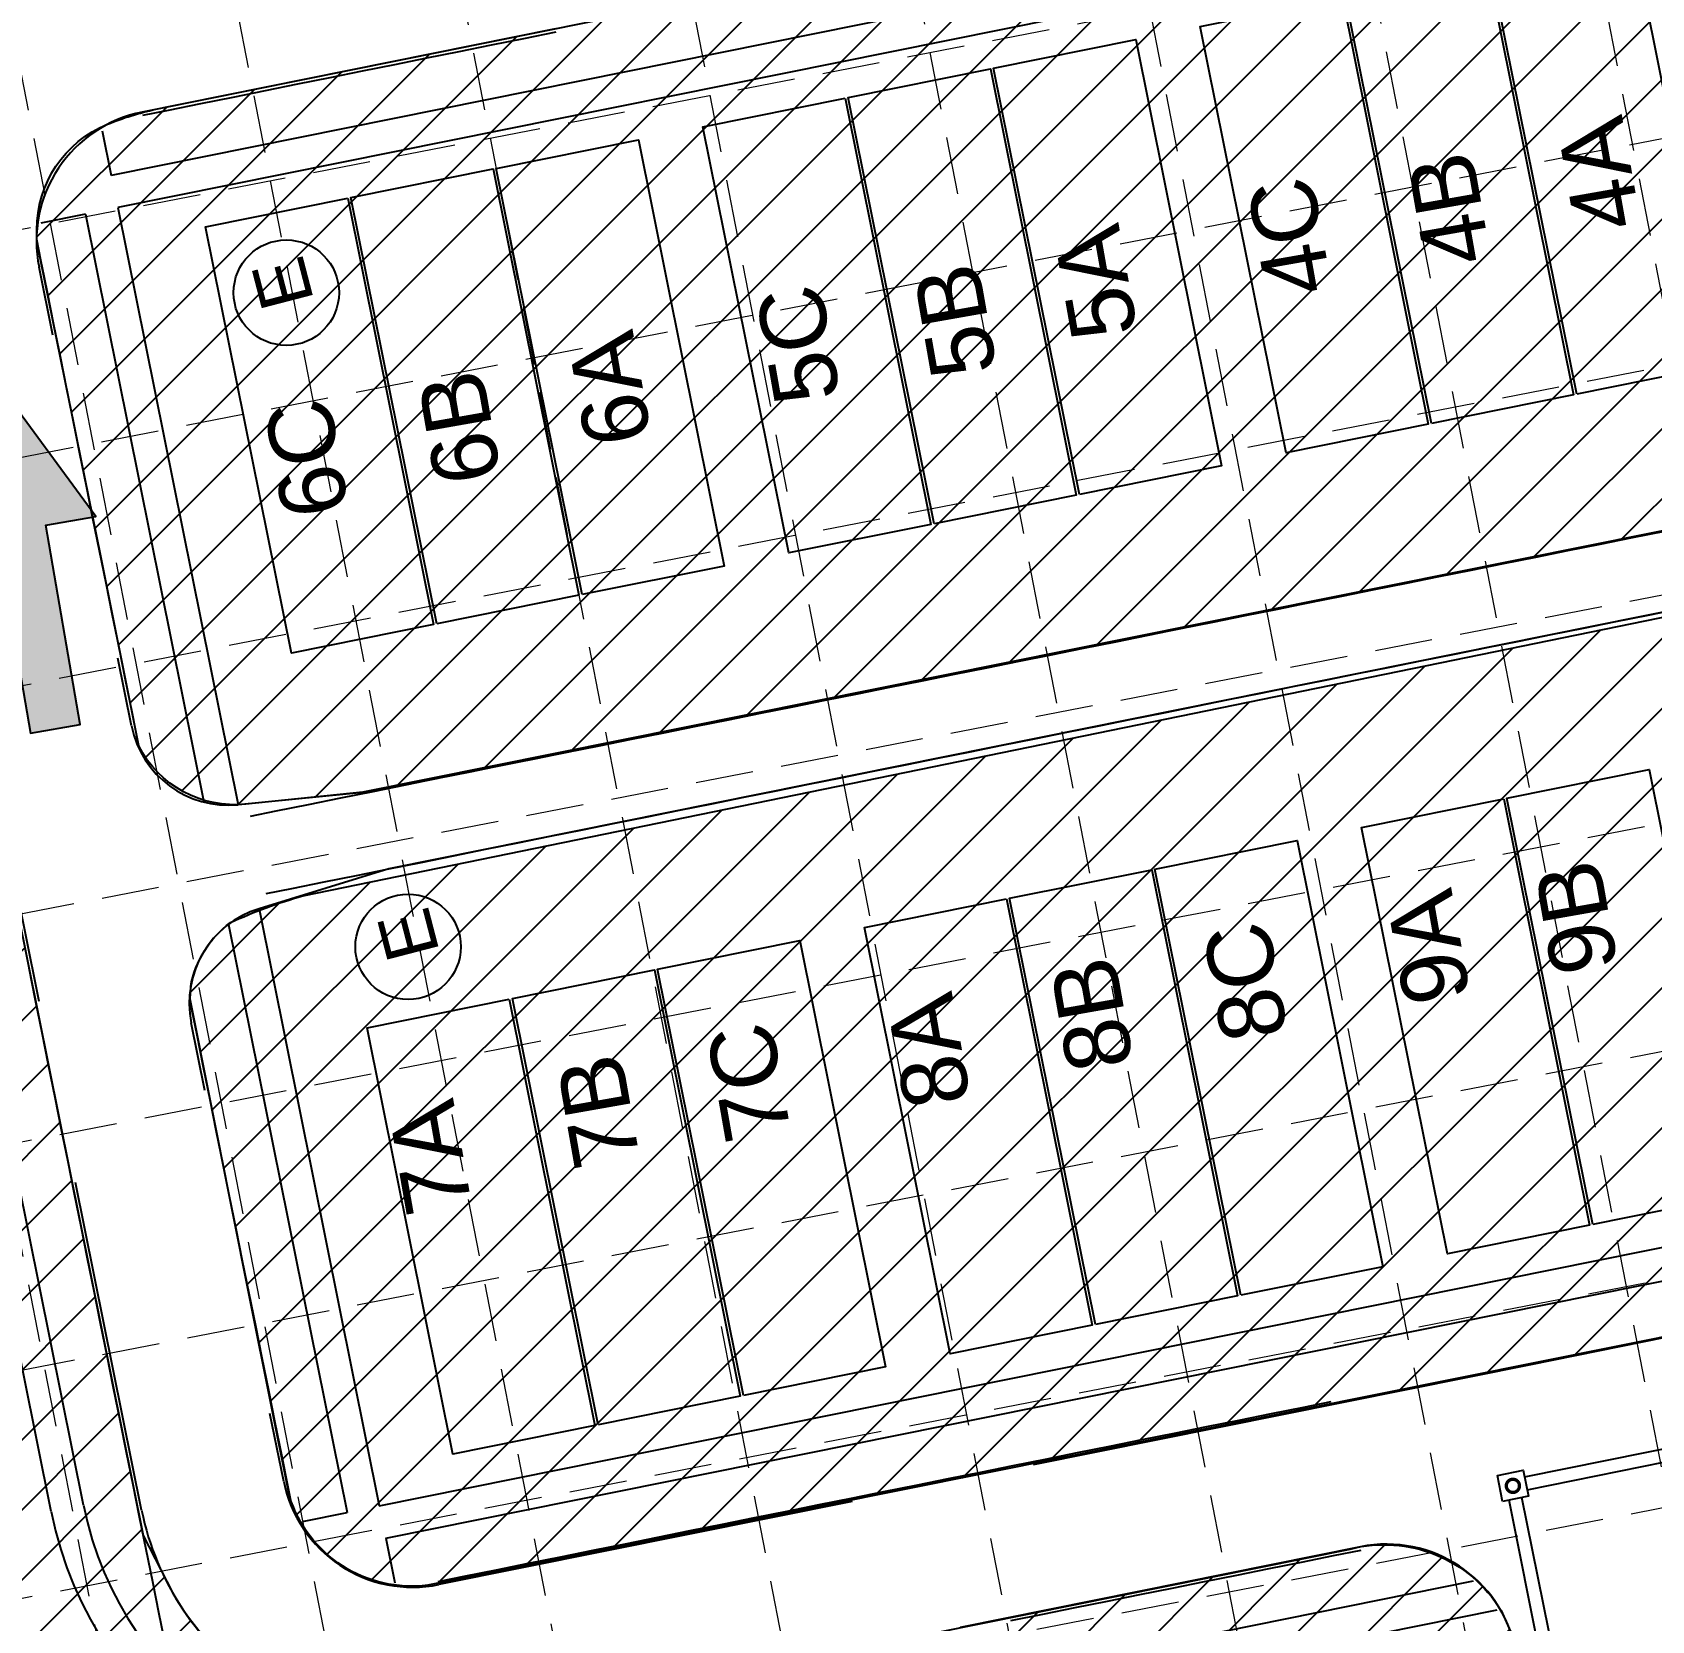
# Model space of a CAD drawing. Extents: x 1582 to 2207140, y 1442 to 531032.
# Drawn here: x 2130.4 to 2376.2, y 2504.5 to 2745.5 of the extents above; entities that cross this region are included whole.
import ezdxf

# ---------------------------------------------------------------- set-up
doc = ezdxf.new("R2010")
doc.units = 0
doc.header["$LTSCALE"] = 100
doc.header["$MEASUREMENT"] = 0
doc.linetypes.add('HIDDEN', pattern=[0.375, 0.25, -0.125])
for name, color, linetype in [('1 SODDED LOT', 2, 'Continuous'), ('ARROWS', 252, 'Continuous'), ('GRID', 254, 'HIDDEN'), ('XHO445PT$0$V-PROP-SUBD-BLOCK-N', 7, 'Continuous'), ('XHO445PT$0$V-PROP-SUBD-IDEN-N', 2, 'Continuous'), ('XHO473BS$0$C-ROAD-FACE-N', 11, 'Continuous'), ('XHO473BS$0$C-STRM-UNDR-N', 12, 'Continuous'), ('XHO473BS$0$C-SWLK-N', 11, 'Continuous'), ('XHO473BS$0$C-TOPO-BLDG-PADS', 12, 'Continuous'), ('XHO473GR$0$C-TOPO-BLDG-PADS-PHASE1', 12, 'Continuous'), ('XHO473GR$0$C-TOPO-TINN-BACK', 4, 'Continuous'), ('XHO473ST$0$C-STRM-UNDR-N', 6, 'Continuous')]:
    doc.layers.add(name, color=color, linetype=linetype)
doc.styles.get("Standard").update_dxf_attribs({"font": 'ARIAL.TTF'})

# ---------------------------------------------------------------- blocks, each defined once
blk = doc.blocks.new('arrow')
blk.add_lwpolyline([(-67.00679329302966, -25.35842018353742), (-59.3270347441985, -25.41938721699262), (-59.57091179542658, -56.1384215279777), (-51.89114823905948, -56.19938584448118), (-51.64727869913713, -25.48035696739953), (-43.96752265407486, -25.54132400085473), (-55.30425519266737, -2.410587189246144), (-67.00678578172392, -25.35840795725562)], close=True)
at = {"color": 254}
for points in [[(-43.96751955730906, -25.54132267721434), (-67.00679354271597, -25.35841771446121), (-55.30425158724847, -2.410596210431322), (-67.00679354271597, -25.35841771446121)], [(-59.57090883123692, -56.13841801592571), (-51.89115083610795, -56.19938633684342), (-59.32703554756517, -25.41938603537892), (-51.64727755243712, -25.48035435629663)]]:
    blk.add_solid(points, dxfattribs=at)

msp = doc.modelspace()

# ---------------------------------------------------------------- hatches: boundary and pattern name
at = {"layer": '1 SODDED LOT'}
h = msp.add_hatch(dxfattribs=at)
h.set_pattern_fill('ANSI31', color=256, scale=60, style=0)
h.set_pattern_definition([(45, (0, 0), (-5.303300858899106, 5.303300858899107), [])])
edge = h.paths.add_edge_path()
edge.add_line((2738.319653799005, 2908.225086458928), (2691.284947692401, 3141.555183173387))
edge.add_arc((2651.41436229989, 3133.518066262019), 40.67258078593656, 11.39695742685988, 63.04348284372093)
edge.add_line((2669.851819397749, 3169.771604069427), (2617.145039869268, 3206.663631745442))
edge.add_line((2617.145039869268, 3206.663631745442), (2612.856240326304, 3209.173666464795))
edge.add_arc((2594.966976932008, 3178.606971877711), 35.41678363107758, 59.66154810890673, 97.53563420276932)
edge.add_arc((2587.509139153741, 3234.983907565165), 21.451293721988, 274.24787037255663, 277.5356342027691, ccw=False)
edge.add_line((2589.098067012243, 3213.591541856635), (2587.482042990676, 3213.426619845617))
edge.add_line((2587.482042990676, 3213.426619845617), (2563.126577011755, 3208.608396172572))
edge.add_line((2563.126577011755, 3208.608396172572), (2421.362864466648, 3180.003070279951))
edge.add_arc((2428.703348287177, 3143.624731428587), 37.11153783264843, 101.4080575004122, 160.3886483275043)
edge.add_arc((2447.641265872881, 3136.87701420946), 57.21567696249489, 160.3886483275042, 185.904897474983)
edge.add_line((2390.729173742995, 3130.990804930476), (2397.805074393833, 3095.865851374529))
edge.add_line((2397.805074393833, 3095.865851374529), (2403.905641536157, 3076.0117957983))
edge.add_line((2403.905641536157, 3076.0117957983), (2404.745382038992, 3073.94735358838))
edge.add_line((2404.745382038992, 3073.94735358838), (2406.207142381941, 3071.632537512346))
edge.add_arc((2417.126231113872, 3078.527725019778), 12.91395018955977, 212.2715965329666, 281.8752895618688)
edge.add_line((2419.783691630751, 3065.890161445273), (2547.812624639202, 3091.755897327155))
edge.add_arc((2556.321258187937, 3049.6402861735), 42.96651658806503, 16.66716597036111, 101.42174737746473, ccw=False)
edge.add_line((2597.482623070327, 3061.963580730204), (2687.915850780112, 2612.241377054985))
edge.add_arc((2700.981989826007, 2614.868805983263), 13.32769193595844, 191.3697975676141, 250.5933674860579)
edge.add_line((2696.553593410045, 2602.29833751455), (2700.586000859426, 2601.326025135012))
edge.add_line((2700.586000859426, 2601.326025135012), (2704.301485871201, 2601.329791607906))
edge.add_line((2704.301485871201, 2601.329791607906), (2723.09105236204, 2603.330025498859))
edge.add_line((2723.09105236204, 2603.330025498859), (2756.368210402596, 2609.853235734108))
edge.add_arc((2748.46136965063, 2650.188772964366), 41.10320783503994, 281.0908666737481, 367.0687006620141)
edge.add_line((2789.252164761334, 2655.246907854528), (2738.319653799005, 2908.225086458928))
edge = h.paths.add_edge_path()
edge.add_line((2091.679823259088, 2909.689055261847), (2081.489505547847, 2958.697178629652))
edge.add_line((2081.489505547847, 2958.697178629652), (2081.481573507629, 2960.259587288727))
edge.add_arc((2099.720358481263, 2960.352181998251), 18.23902001464662, 99.12682845336411, 180.2908768588454, ccw=False)
edge.add_line((2096.827277806791, 2978.360289486426), (2552.820889748553, 3070.250409960739))
edge.add_line((2552.820889748553, 3070.250409960739), (2555.450080756004, 3070.560501354093))
edge.add_arc((2557.618076925467, 3052.178578620647), 18.50932983036265, 11.406029895193399, 96.72649039678618, ccw=False)
edge.add_line((2575.761854292623, 3055.838993026178), (2580.463391180274, 3031.251552519298))
edge.add_line((2580.463391180274, 3031.251552519298), (2590.373841573235, 2983.253145271325))
edge.add_arc((2577.592182554955, 2980.6140577494), 13.05126776247959, -71.81421185528683, 11.666181818327402, ccw=False)
edge.add_line((2581.665473753033, 2968.214707402563), (2571.250723440624, 2965.00399560481))
edge.add_line((2571.250723440624, 2965.00399560481), (2131.049622843694, 2875.14355818634))
edge.add_line((2131.049622843694, 2875.14355818634), (2111.418719201076, 2873.285956308079))
edge.add_arc((2110.134289595659, 2886.859647266697), 13.63432600649337, 194.2826637694383, 275.40559790730754, ccw=False)
edge.add_line((2096.921394844125, 2883.495979932341), (2091.679823259088, 2909.689055261847))
edge = h.paths.add_edge_path()
edge.add_line((2113.545840828217, 2801.281838742786), (2104.9583803198, 2843.890889503443))
edge.add_line((2104.9583803198, 2843.890889503443), (2105.049932010679, 2845.74254109323))
edge.add_arc((2117.217467276232, 2845.140938484225), 12.1823987842152, 110.4209364028305, 177.169414961446, ccw=False)
edge.add_arc((2202.730247819238, 2615.460921499593), 257.2647233983265, 105.20866526122819, 110.42093640283059, ccw=False)
edge.add_line((2135.24067517689, 2863.715418920629), (2562.902450295169, 2949.828236310302))
edge.add_line((2562.902450295169, 2949.828236310302), (2583.167075405141, 2951.85612790321))
edge.add_arc((2584.606479073648, 2937.472234885345), 14.45573454620328, 16.078400033207004, 95.71459366051891, ccw=False)
edge.add_line((2598.496757771468, 2941.475785680226), (2613.6895032293, 2867.296815271705))
edge.add_line((2613.6895032293, 2867.296815271705), (2613.648941225996, 2864.396384164691))
edge.add_arc((2595.560235079255, 2864.649351441427), 18.09047491101963, 277.46959235043437, 359.1987811389482, ccw=False)
edge.add_line((2597.911996828337, 2846.712392413158), (2593.125719449974, 2845.776742956144))
edge.add_line((2593.125719449974, 2845.776742956144), (2140.638906985382, 2754.712364474399))
edge.add_line((2140.638906985382, 2754.712364474399), (2136.514155279413, 2754.804086175423))
edge.add_arc((2136.898695058149, 2772.096952428944), 17.29714121187691, 198.7474858369678, 268.72612928433784, ccw=False)
edge.add_line((2120.51926693182, 2766.537687337405), (2119.289734554261, 2772.745206332074))
edge.add_line((2119.289734554261, 2772.745206332074), (2113.545840828217, 2801.281838742786))
edge = h.paths.add_edge_path()
edge.add_line((2140.795926074961, 2666.030390346466), (2131.129268595447, 2713.806818990517))
edge.add_line((2131.129268595447, 2713.806818990517), (2131.117531417941, 2715.563349822394))
edge.add_arc((2148.304416020653, 2715.678192961891), 17.18726829061628, 112.15144336683159, 180.3828459562313, ccw=False)
edge.add_arc((2158.529838692929, 2690.560733138665), 44.30637699274913, 102.20376483295229, 112.1514433668321, ccw=False)
edge.add_line((2149.163957047141, 2733.865874902902), (2602.884301156175, 2825.279162371695))
edge.add_arc((2606.651032646258, 2806.583382412678), 19.07145653573361, 8.327009543350187, 101.39116792849899, ccw=False)
edge.add_line((2625.521430808293, 2809.345361341033), (2639.773748629945, 2738.647434165021))
edge.add_arc((2626.52426297384, 2735.976409877787), 13.51603643433672, -67.36705789500559, 11.397753360849208, ccw=False)
edge.add_line((2631.725585983308, 2723.501255375918), (2628.49089285506, 2722.307718321548))
edge.add_line((2628.49089285506, 2722.307718321548), (2609.918275615495, 2716.531374680273))
edge.add_line((2609.918275615495, 2716.531374680273), (2180.57032374052, 2630.244606506154))
edge.add_line((2180.57032374052, 2630.244606506154), (2162.850873899001, 2628.402001999183))
edge.add_arc((2161.155773206559, 2644.702977918005), 16.3888737338335, 207.1087043532871, 275.9367178543516, ccw=False)
edge.add_line((2146.567322335757, 2637.23489359512), (2140.795926074961, 2666.030390346466))
edge = h.paths.add_edge_path()
edge.add_line((2163.602698161803, 2552.617032152982), (2154.357150112123, 2598.783599024418))
edge.add_line((2154.357150112123, 2598.783599024418), (2154.455776139542, 2600.723585978553))
edge.add_arc((2169.658145360832, 2598.000112119335), 15.44439509343999, 126.3914310336227, 169.8433179596812, ccw=False)
edge.add_arc((2190.872843481079, 2544.891901742787), 72.23844824445482, 105.573502406801, 114.8675285706224, ccw=False)
edge.add_line((2171.478672476957, 2614.478247643614), (2612.29930283084, 2704.779249184016))
edge.add_line((2612.29930283084, 2704.779249184016), (2633.077852185137, 2706.55956646814))
edge.add_arc((2634.324508634412, 2692.009512502974), 14.60336340340062, 3.9771936742895946, 94.89717293978231, ccw=False)
edge.add_line((2648.892703305072, 2693.022392915241), (2663.143996514161, 2621.904072660995))
edge.add_arc((2642.372304602303, 2621.74386849237), 20.77230969961668, -73.86678298982753, 0.4418918191556145, ccw=False)
edge.add_line((2648.144339840139, 2601.789609311183), (2190.475688787792, 2509.877363862024))
edge.add_arc((2187.976723136486, 2529.099829685309), 19.38422094523731, 197.1174696079366, 277.4070443057103, ccw=False)
edge.add_line((2169.451158884832, 2523.394438304203), (2163.602698161803, 2552.617032152982))
edge = h.paths.add_edge_path()
edge.add_line((2062.908475744652, 2391.825226559573), (1948.816850055642, 2953.470498182651))
edge.add_line((1948.816850055642, 2953.470498182651), (1931.762359096825, 3022.233629617876))
edge.add_line((1931.762359096825, 3022.233629617876), (1905.813087594705, 3111.36443925815))
edge.add_line((1905.813087594705, 3111.36443925815), (1873.152753176156, 3205.428794865589))
edge.add_line((1873.152753176156, 3205.428794865589), (1871.330669316136, 3210.360493850681))
edge.add_line((1871.330669316136, 3210.360493850681), (1870.722143963629, 3212.604271831548))
edge.add_line((1870.722143963629, 3212.604271831548), (1870.08728996229, 3215.665663249419))
edge.add_arc((1912.596478406025, 3222.750067768076), 43.09547411885531, 112.05096757053289, 189.4617186643549, ccw=False)
edge.add_line((1896.417091840212, 3262.693118977053), (1926.579706689529, 3274.786693178569))
edge.add_line((1926.579706689529, 3274.786693178569), (1945.745008401255, 3280.290817540815))
edge.add_arc((1949.456956213521, 3265.602261272981), 15.15032150795235, 25.006592059376374, 104.18229807944431, ccw=False)
edge.add_line((1963.187073818868, 3272.00664354902), (1983.562481214399, 3216.009197961838))
edge.add_line((1983.562481214399, 3216.009197961838), (2007.127465859339, 3146.99468970816))
edge.add_line((2007.127465859339, 3146.99468970816), (2025.047112236384, 3087.800885229236))
edge.add_line((2025.047112236384, 3087.800885229236), (2039.803835881396, 3033.950354185848))
edge.add_line((2039.803835881396, 3033.950354185848), (2049.170936825458, 2996.892591960823))
edge.add_line((2049.170936825458, 2996.892591960823), (2065.149385714011, 2924.968717715716))
edge.add_line((2065.149385714011, 2924.968717715716), (2089.852224273681, 2802.258650333838))
edge.add_line((2089.852224273681, 2802.258650333838), (2147.248762853646, 2517.385129173545))
edge.add_line((2147.248762853646, 2517.385129173545), (2151.741153394153, 2508.653900294628))
edge.add_arc((2188.854537473494, 2530.302710222611), 42.96596617229204, 210.2556721905605, 259.0005541991848)
edge.add_arc((2187.763318692853, 2538.882277053205), 51.25131412820525, 262.0295069991445, 281.0448904374963)
edge.add_line((2197.581944377096, 2488.580271232952), (2330.432126541758, 2515.353320526567))
edge.add_arc((2335.605746746096, 2495.262439359524), 20.74632141096256, 31.283979136886387, 104.44054897182409, ccw=False)
edge.add_line((2353.335637316306, 2506.035592679482), (2354.785780876447, 2502.836023868475))
edge.add_line((2354.785780876447, 2502.836023868475), (2369.784563534343, 2428.537188774617))
edge.add_arc((2355.132077287202, 2427.357739371648), 14.69987939123343, -67.12181071924061, 4.602091575519523, ccw=False)
edge.add_line((2360.846997251444, 2413.814248539549), (2338.353796865952, 2406.831938924055))
edge.add_line((2338.353796865952, 2406.831938924055), (2290.110175561299, 2397.003507758875))
edge.add_line((2290.110175561299, 2397.003507758875), (2109.400842483003, 2360.863367873184))
edge.add_arc((2104.82223927124, 2404.419738223891), 43.79635835887255, 203.5680333429608, 276.00083816569827, ccw=False)
edge.add_line((2064.679112493285, 2386.908302589201), (2062.908475744652, 2391.825226559573))
edge = h.paths.add_edge_path()
edge.add_line((2296.688383639937, 3148.56223726583), (2359.258404975789, 3166.546066480844))
edge.add_arc((2362.25345349758, 3156.125579960993), 10.84236390084253, 3.6886651260188046, 106.03567032039109, ccw=False)
edge.add_line((2373.073355980345, 3156.823122233361), (2385.90840883698, 3093.612341349915))
edge.add_line((2385.90840883698, 3093.612341349915), (2387.951528560503, 3073.06413647595))
edge.add_arc((2373.08400062832, 3071.585849698853), 14.94084062593505, -71.2040784303071, 5.67828841412711, ccw=False)
edge.add_line((2377.897914227845, 3057.441771274795), (2313.227344603805, 3045.040230769212))
edge.add_line((2313.227344603805, 3045.040230769212), (2299.951729756535, 3115.409219051891))
edge.add_line((2299.951729756535, 3115.409219051891), (2297.465889978728, 3127.900138427364))
edge.add_line((2297.465889978728, 3127.900138427364), (2296.688383639937, 3148.56223726583))
edge = h.paths.add_edge_path()
edge.add_line((2051.069812806917, 3080.671006306704), (2030.766333611722, 3148.433928187869))
edge.add_line((2030.766333611722, 3148.433928187869), (1996.858536195856, 3247.112851722485))
edge.add_line((1996.858536195856, 3247.112851722485), (1979.183343587474, 3293.104948572101))
edge.add_line((1979.183343587474, 3293.104948572101), (1977.476744337044, 3297.101792816018))
edge.add_line((1977.476744337044, 3297.101792816018), (1977.279809169083, 3298.756014389602))
edge.add_arc((1989.922999855343, 3300.261186925809), 12.73247089503422, 126.500807704165, 186.7891121474753, ccw=False)
edge.add_line((1982.349291751108, 3310.49616424111), (1984.377557025559, 3312.032438014373))
edge.add_line((1984.377557025559, 3312.032438014373), (1988.497517720209, 3314.592885505104))
edge.add_line((1988.497517720209, 3314.592885505104), (2002.586274040928, 3323.447872275333))
edge.add_line((2002.586274040928, 3323.447872275333), (2027.793585369979, 3335.810059721764))
edge.add_line((2027.793585369979, 3335.810059721764), (2030.915684399047, 3337.20771543062))
edge.add_arc((2047.212638554582, 3300.803396095468), 39.88565131727566, 48.45688202362072, 114.11641096728621, ccw=False)
edge.add_line((2073.66414390232, 3330.656085184425), (2075.624932154548, 3329.103549311354))
edge.add_arc((2055.436472271502, 3303.606363928465), 32.52199832265542, 21.181146310648728, 51.62811087450228, ccw=False)
edge.add_line((2085.761373710471, 3315.357139546084), (2107.790367480849, 3256.881810099155))
edge.add_line((2107.790367480849, 3256.881810099155), (2130.624266371626, 3189.045919523769))
edge.add_line((2130.624266371626, 3189.045919523769), (2147.816838382165, 3132.866803152393))
edge.add_line((2147.816838382165, 3132.866803152393), (2156.913795395535, 3101.401850407599))
edge.add_line((2156.913795395535, 3101.401850407599), (2170.689225048694, 3049.239542140172))
edge.add_line((2170.689225048694, 3049.239542140172), (2173.080760701828, 3031.096518627463))
edge.add_arc((2157.164885082982, 3028.998556070855), 16.05355236710907, -56.45296632162359, 7.5091922628928955, ccw=False)
edge.add_arc((2160.14001240886, 3024.511636090877), 10.66988878996027, 284.60655273875693, 303.54703367837755, ccw=False)
edge.add_line((2162.830745288914, 3014.186594523972), (2089.756072841433, 2999.449838299952))
edge.add_arc((2086.183852142956, 3017.163292569204), 18.07006427402816, 197.3141313635231, 281.4017462001987, ccw=False)
edge.add_line((2068.932588988547, 3011.785454486402), (2051.069812806917, 3080.671006306704))
edge = h.paths.add_edge_path()
edge.add_line((2125.576628641845, 2080.63351932629), (2073.84667920182, 2338.043354457063))
edge.add_line((2073.84667920182, 2338.043354457063), (2073.054540873594, 2341.121716850299))
edge.add_line((2073.054540873594, 2341.121716850299), (2360.41734616418, 2398.991939721616))
edge.add_arc((2359.640229377913, 2379.097517375097), 19.90959444592429, 23.704332795275093, 87.7630470661536, ccw=False)
edge.add_line((2377.870095038216, 2387.10151319022), (2392.97228033482, 2311.785285778797))
edge.add_arc((2374.090689618287, 2311.21713745297), 18.89013659312159, -69.45395220471511, 1.7235137946362897, ccw=False)
edge.add_line((2380.720373053883, 2293.528594323289), (2211.01483463435, 2259.374497146099))
edge.add_arc((2213.311315297904, 2247.96369962284), 11.63959292908892, 101.3790592718799, 196.0042409137943)
edge.add_line((2202.122857961654, 2244.754564850073), (2230.519143723921, 2103.032531818235))
edge.add_line((2230.519143723921, 2103.032531818235), (2125.576628641845, 2080.63351932629))
edge = h.paths.add_edge_path()
edge.add_line((2243.427748863833, 2156.051267742892), (2226.768335892783, 2238.877815673281))
edge.add_line((2226.768335892783, 2238.877815673281), (2699.854949713209, 2334.77867250904))
edge.add_arc((2704.045900955646, 2314.10437409931), 21.09480237051373, 17.659395004943008, 101.459324878149, ccw=False)
edge.add_line((2724.146646782818, 2320.503647827046), (2741.250457597739, 2232.91580393825))
edge.add_line((2741.250457597739, 2232.91580393825), (2248.067918663345, 2133.692910467902))
edge.add_line((2248.067918663345, 2133.692910467902), (2243.427748863833, 2156.051267742892))

# ---------------------------------------------------------------- linework, layer by layer
for points in [[(2062.908475744652, 2391.825226559573), (1948.816850055642, 2953.470498182651), (1931.762359096825, 3022.233629617876), (1905.813087594705, 3111.36443925815), (1873.152753176156, 3205.428794865589), (1871.330669316136, 3210.360493850681), (1870.722143963629, 3212.604271831548), (1870.08728996229, 3215.665663249419, -0.3512277010641099), (1896.417091840212, 3262.693118977053), (1926.579706689529, 3274.786693178569), (1945.745008401255, 3280.290817540815, -0.359902415567508), (1963.187073818868, 3272.00664354902), (1983.562481214399, 3216.009197961838), (2007.127465859339, 3146.99468970816), (2025.047112236384, 3087.800885229236), (2039.803835881396, 3033.950354185848), (2049.170936825458, 2996.892591960823), (2065.149385714011, 2924.968717715716), (2089.852224273681, 2802.258650333838), (2147.248762853646, 2517.385129173545), (2151.741153394153, 2508.653900294628, 0.2159559261825071), (2180.656652590178, 2488.126070567957, 0.08316117898984837)], [(2197.581944377096, 2488.580271232952), (2330.432126541758, 2515.353320526567, -0.3305081669242373), (2353.335637316306, 2506.035592679482), (2354.785780876447, 2502.836023868475)]]:
    msp.add_lwpolyline(points, format="xyb", dxfattribs=at)
for points in [[(2140.795926074961, 2666.030390346466), (2131.129268595447, 2713.806818990517), (2131.117531417941, 2715.563349822394, -0.3068350834745579), (2141.82385337445, 2731.596876923898, -0.04343221452648914), (2149.163957047141, 2733.865874902902), (2602.884301156175, 2825.279162371695, -0.4299655631330122), (2625.521430808293, 2809.345361341033), (2639.773748629945, 2738.647434165021, -0.357878623072841), (2631.725585983308, 2723.501255375918), (2628.49089285506, 2722.307718321548), (2609.918275615495, 2716.531374680273), (2180.57032374052, 2630.244606506154), (2162.850873899001, 2628.402001999183, -0.3096856590693087), (2146.567322335757, 2637.23489359512)], [(2163.602698161803, 2552.617032152982), (2154.357150112123, 2598.783599024418), (2154.455776139542, 2600.723585978553, -0.1918994999319697), (2160.495008876384, 2610.432580481236, -0.04057508412216281), (2171.478672476957, 2614.478247643614), (2612.29930283084, 2704.779249184016), (2633.077852185137, 2706.55956646814, -0.418924309288766), (2648.892703305072, 2693.022392915241), (2663.143996514161, 2621.904072660995, -0.3360936286043064), (2648.144339840139, 2601.789609311183), (2190.475688787792, 2509.877363862024, -0.3654017837190736), (2169.451158884832, 2523.394438304203)]]:
    msp.add_lwpolyline(points, format="xyb", close=True, dxfattribs=at)
at = {"layer": 'GRID', "color": 252, "linetype": 'HIDDEN', "lineweight": 0, "ltscale": 0.35}
for p, q in [((2593.862616607342, 1593.805236876356), (2191.68887481473, 3663.085372916957)), ((2560.487130542171, 1587.318563621636), (2158.31338874956, 3656.598699662236)), ((2527.111644477, 1580.831890366917), (2124.937902684389, 3650.112026407516)), ((2493.736158411829, 1574.345217112197), (2091.562416619218, 3643.625353152797)), ((2460.360672346658, 1567.858543857478), (2058.186930554047, 3637.138679898077)), ((2426.985186281487, 1561.371870602758), (2024.811444488876, 3630.652006643359)), ((2393.609700216316, 1554.885197348039), (1991.435958423705, 3624.165333388639)), ((2360.234214151145, 1548.39852409332), (1958.060472358534, 3617.67866013392)), ((2326.858728085974, 1541.9118508386), (1924.684986293363, 3611.1919868792)), ((1799.445789584252, 2651.673803827107), (2967.73520947188, 2878.736017062266)), ((1805.932462838971, 2618.298317761937), (2974.221882726599, 2845.360530997094)), ((1812.419136093691, 2584.922831696766), (2980.708555981319, 2811.985044931923)), ((1818.90580934841, 2551.547345631594), (2987.195229236038, 2778.609558866753)), ((1825.39248260313, 2518.171859566424), (2993.681902490758, 2745.234072801582)), ((1831.879155857849, 2484.796373501253), (3000.168575745477, 2711.85858673641)), ((1838.365829112569, 2451.420887436082), (3006.655249000197, 2678.483100671239)), ((1844.852502367288, 2418.04540137091), (3013.141922254917, 2645.107614606069))]:
    msp.add_line(p, q, dxfattribs=at)
at = {"layer": 'XHO445PT$0$V-PROP-SUBD-BLOCK-N', "color": 7, "linetype": 'Continuous'}
for centre in [(2168.972617299716, 2706.034177765464), (2187.448642583229, 2606.756187691612)]:
    msp.add_circle(centre, 8, dxfattribs=at)
at = {"layer": 'XHO473BS$0$C-ROAD-FACE-N', "color": 7, "linetype": 'Continuous'}
for p, q in [((2209.829832491158, 2746.09611098724), (2147.090821962566, 2733.454253611911)), ((2609.645402897838, 2716.487920374422), (2182.148114836861, 2630.347579644252)), ((2133.512003867075, 2699.592268317142), (2131.435461602181, 2709.89773239195)), ((2612.015751155708, 2704.724355900317), (2184.518463094731, 2618.584015170147)), ((2145.46499720644, 2640.271952266901), (2143.388454941545, 2650.577416341709)), ((2131.453430950273, 2598.432515115419), (2121.774508897292, 2646.467070051343)), ((2182.148114836861, 2630.347579644252), (2161.65453561934, 2628.308584328992)), ((2184.51846309473, 2618.584015170146), (2164.834458775631, 2612.527261501226)), ((2156.617924303458, 2584.922205011409), (2154.541382038562, 2595.227669086218)), ((2147.004382772996, 2521.256250491556), (2136.984243551975, 2570.984198009177)), ((2405.832193475662, 2553.00785528875), (2357.797638539739, 2543.32893323577)), ((2357.797638539739, 2543.32893323577), (2282.314766497573, 2528.119198581088)), ((2168.570917642186, 2525.601888964322), (2166.494375377927, 2535.907353035977)), ((2254.86644939133, 2522.588385979385), (2192.127438862147, 2509.946528603937)), ((2332.009622918764, 2515.690492640925), (2271.231206468384, 2503.443693308413))]:
    msp.add_line(p, q, dxfattribs=at)
for centre, radius, start, end in [((2151.041402392354, 2713.848312821738), 20, 101.3924999999999, 191.3924999999999), ((2160.16945279907, 2643.234887589242), 15, 191.3924999999989, 275.6819068624997), ((2169.245837631192, 2598.190604408559), 15, 107.1030931374996, 191.3925000000008), ((2188.176858432359, 2529.55246939411), 20, 191.3924999999998, 281.3924999999999), ((2188.176858432359, 2529.55246939411), 42, 191.3924999999999, 281.3925000000002), ((2335.960203348552, 2496.084551850752), 20, 11.39250000040382, 101.3925000000003)]:
    msp.add_arc(centre, radius, start, end, dxfattribs=at)
at = {"layer": 'XHO473BS$0$C-STRM-UNDR-N', "color": 7, "linetype": 'Continuous'}
for p, q in [((2356.901084847375, 2526.316645427655), (2629.552682977841, 2581.255711053339)), ((2357.296142890367, 2524.35605134864), (2629.947741020821, 2579.295116974322)), ((2361.332880213882, 2489.134889441355), (2354.552780793338, 2522.783167244665)), ((2361.810909654443, 2496.887619359316), (2356.513374872355, 2523.178225287644))]:
    msp.add_line(p, q, dxfattribs=at)
msp.add_lwpolyline([(2353.572483753829, 2522.585638223175), (2352.782367667844, 2526.506826381205), (2356.703555825879, 2527.296942467162), (2357.493671911864, 2523.375754309133)], close=True, dxfattribs=at)
at = {"layer": 'XHO473BS$0$C-STRM-UNDR-N', "color": 7, "linetype": 'Continuous', "const_width": 0.5}
msp.add_lwpolyline([(2354.138019789854, 2524.941290345169, 1), (2356.138019789854, 2524.941290345169, 1)], format="xyb", close=True, dxfattribs=at)
at = {"layer": 'XHO473BS$0$C-SWLK-N', "color": 7, "linetype": 'Continuous'}
for p, q in [((2138.178035383449, 2522.027996407668), (2058.503999157299, 2917.434308094346)), ((2133.276550185905, 2521.040351300221), (2053.602513959756, 2916.446662986899)), ((2609.597206049495, 2817.978056236897), (2142.397887888421, 2723.837790136405)), ((2610.584851156942, 2813.076571039354), (2143.385532995868, 2718.936304938863)), ((2141.037944760565, 2730.586915971613), (2142.397887888421, 2723.837790136405)), ((2143.385532995868, 2718.936304938863), (2161.647090662496, 2628.307845472849)), ((2138.484047798323, 2717.948659831416), (2131.734921963117, 2716.588716703561)), ((2138.484047798323, 2717.948659831416), (2156.467819271771, 2628.698797701325)), ((2183.088866316613, 2521.896599994026), (2650.778332997442, 2616.135630605263)), ((2164.827308649851, 2612.525059460672), (2183.088866316613, 2521.896599994026)), ((2160.203609645443, 2610.158817017538), (2178.18738111907, 2520.908954886579)), ((2184.076511424061, 2516.995114796483), (2651.765978104889, 2611.23414540772)), ((2171.438255283862, 2519.549011758724), (2178.18738111907, 2520.908954886579)), ((2184.076511424061, 2516.995114796483), (2185.436454551917, 2510.245988961276)), ((2349.126352817348, 2510.468657946207), (2200.602816616346, 2480.541291452646)), ((2352.698806498427, 2506.088009482541), (2201.590461723792, 2475.639806255103))]:
    msp.add_line(p, q, dxfattribs=at)
for radius in [53, 58]:
    msp.add_arc((2190.133778477408, 2532.497034546605), radius, 191.3925, 281.3924999999999, dxfattribs=at)
at = {"layer": 'XHO473BS$0$C-TOPO-BLDG-PADS', "color": 7, "linetype": 'Continuous'}
for points in [[(2364.841681890115, 2690.622454657595), (2351.804766471389, 2755.32205926508), (2373.371301340551, 2759.667697737989), (2386.408216759276, 2694.968093130504)], [(2342.784998500606, 2686.178051676883), (2329.74808308185, 2750.877656284361), (2351.31461795101, 2755.223294757281), (2364.351533369766, 2690.523690149802)], [(2329.25793456213, 2750.778891773609), (2342.294849980854, 2686.079287166125), (2320.728315111693, 2681.733648693216), (2307.691399692969, 2746.433253300701)], [(2289.358809846598, 2675.412720004718), (2276.321894427873, 2740.112324612202), (2297.888429297035, 2744.457963085112), (2310.92534471576, 2679.758358477627)], [(2267.30212645709, 2670.968317024006), (2254.265211038334, 2735.667921631484), (2275.831745907493, 2740.013560104404), (2288.868661326249, 2675.313955496925)], [(2253.775062518614, 2735.569157120732), (2266.811977937338, 2670.869552513248), (2245.245443068176, 2666.523914040339), (2232.208527649452, 2731.223518647824)], [(2213.875937805659, 2660.202985348836), (2200.839022386934, 2724.90258995632), (2222.405557256096, 2729.24822842923), (2235.442472674821, 2664.548623821745)], [(2191.819254416151, 2655.758582368124), (2178.782338997395, 2720.458186975602), (2200.348873866554, 2724.803825448522), (2213.38578928531, 2660.104220841043)], [(2178.292190477674, 2720.35942246485), (2191.329105896399, 2655.659817857365), (2169.762571027237, 2651.314179384457), (2156.725655608513, 2716.013783991942)], [(2367.278597164889, 2564.621218775082), (2354.241681746133, 2629.32082338256), (2375.808216615292, 2633.66646185548), (2388.845132034048, 2568.966857248001)], [(2353.751533226412, 2629.222058871808), (2366.788448645137, 2564.522454264323), (2345.221913775975, 2560.176815791414), (2332.184998357251, 2624.876420398899)], [(2313.852408512231, 2553.855887101111), (2300.815493093506, 2618.555491708596), (2322.382027962668, 2622.901130181505), (2335.418943381393, 2558.20152557402)], [(2291.795725122723, 2549.4114841204), (2278.758809703967, 2614.111088727878), (2300.325344573126, 2618.456727200798), (2313.362259991882, 2553.757122593319)], [(2278.268661184246, 2614.012324217126), (2291.305576602971, 2549.312719609641), (2269.739041733809, 2544.967081136732), (2256.702126315085, 2609.666685744217)], [(2238.369536470065, 2538.646152446429), (2225.33262105134, 2603.345757053914), (2246.899155920501, 2607.691395526823), (2259.936071339227, 2542.991790919338)], [(2216.312853080557, 2534.201749465717), (2203.275937661801, 2598.901354073195), (2224.84247253096, 2603.246992546115), (2237.879387949716, 2538.547387938636)], [(2202.78578914208, 2598.802589562443), (2215.822704560805, 2534.102984954959), (2194.256169691643, 2529.75734648205), (2181.219254272919, 2594.456951089535)]]:
    msp.add_lwpolyline(points, close=True, dxfattribs=at)
at = {"layer": 'XHO473GR$0$C-TOPO-BLDG-PADS-PHASE1', "color": 7, "linetype": 'Continuous'}
for points in [[(2364.841681890115, 2690.622454657595), (2351.804766471389, 2755.32205926508), (2373.371301340551, 2759.667697737989), (2386.408216759276, 2694.968093130504)], [(2342.784998500606, 2686.178051676883), (2329.74808308185, 2750.877656284361), (2351.31461795101, 2755.223294757281), (2364.351533369766, 2690.523690149802)], [(2329.25793456213, 2750.778891773609), (2342.294849980854, 2686.079287166125), (2320.728315111693, 2681.733648693216), (2307.691399692969, 2746.433253300701)], [(2289.358809846598, 2675.412720004718), (2276.321894427873, 2740.112324612202), (2297.888429297035, 2744.457963085112), (2310.92534471576, 2679.758358477627)], [(2267.30212645709, 2670.968317024006), (2254.265211038334, 2735.667921631484), (2275.831745907493, 2740.013560104404), (2288.868661326249, 2675.313955496925)], [(2253.775062518614, 2735.569157120732), (2266.811977937338, 2670.869552513248), (2245.245443068176, 2666.523914040339), (2232.208527649452, 2731.223518647824)], [(2213.875937805659, 2660.202985348836), (2200.839022386934, 2724.90258995632), (2222.405557256096, 2729.24822842923), (2235.442472674821, 2664.548623821745)], [(2191.819254416151, 2655.758582368124), (2178.782338997395, 2720.458186975602), (2200.348873866554, 2724.803825448522), (2213.38578928531, 2660.104220841043)], [(2178.292190477674, 2720.35942246485), (2191.329105896399, 2655.659817857365), (2169.762571027237, 2651.314179384457), (2156.725655608513, 2716.013783991942)], [(2367.278597164889, 2564.621218775082), (2354.241681746133, 2629.32082338256), (2375.808216615292, 2633.66646185548), (2388.845132034048, 2568.966857248001)], [(2353.751533226412, 2629.222058871808), (2366.788448645137, 2564.522454264323), (2345.221913775975, 2560.176815791414), (2332.184998357251, 2624.876420398899)], [(2313.852408512231, 2553.855887101111), (2300.815493093506, 2618.555491708596), (2322.382027962668, 2622.901130181505), (2335.418943381393, 2558.20152557402)], [(2291.795725122723, 2549.4114841204), (2278.758809703967, 2614.111088727878), (2300.325344573126, 2618.456727200798), (2313.362259991882, 2553.757122593319)], [(2278.268661184246, 2614.012324217126), (2291.305576602971, 2549.312719609641), (2269.739041733809, 2544.967081136732), (2256.702126315085, 2609.666685744217)], [(2238.369536470065, 2538.646152446429), (2225.33262105134, 2603.345757053914), (2246.899155920501, 2607.691395526823), (2259.936071339227, 2542.991790919338)], [(2216.312853080557, 2534.201749465717), (2203.275937661801, 2598.901354073195), (2224.84247253096, 2603.246992546115), (2237.879387949716, 2538.547387938636)], [(2202.78578914208, 2598.802589562443), (2215.822704560805, 2534.102984954959), (2194.256169691643, 2529.75734648205), (2181.219254272919, 2594.456951089535)]]:
    msp.add_lwpolyline(points, close=True, dxfattribs=at)
at = {"layer": 'XHO473GR$0$C-TOPO-TINN-BACK', "color": 7, "linetype": 'Continuous'}
for points in [[(2147.18958647331, 2732.964105092157, 713.0584930412894), (2151.110774631345, 2733.754221178115, 713.0337824659719), (2156.012259828888, 2734.741866285562, 713.002894246825), (2160.913745026432, 2735.729511393009, 712.972006027678), (2165.815230223975, 2736.717156500456, 712.9411178085312), (2170.716715421518, 2737.704801607902, 712.9102295893844), (2175.618200619062, 2738.692446715349, 712.8793413702375), (2180.519685816605, 2739.680091822796, 712.8484531510907), (2185.421171014148, 2740.667736930243, 712.8175649319438), (2190.322656211692, 2741.65538203769, 712.7866767127969), (2195.224141409235, 2742.643027145137, 712.75578849365), (2200.125626606778, 2743.630672252584, 712.7249002745032), (2205.027111804321, 2744.618317360031, 712.6940120553563), (2209.928597001865, 2745.605962467478, 712.6631238362095)], [(2146.64991508118, 2636.922715381709, 715.8889104077184), (2146.54275771215, 2637.454515979054, 715.8753494842096), (2145.555112604703, 2642.356001176597, 715.7503615353892), (2144.567467497256, 2647.25748637414, 715.6253735865688), (2143.579822389809, 2652.158971571684, 715.5003856377484), (2142.592177282362, 2657.060456769227, 715.375397688928), (2141.604532174915, 2661.96194196677, 715.2504097401077), (2140.616887067468, 2666.863427164314, 715.1254217912873), (2139.629241960021, 2671.764912361857, 715.000433842467), (2138.641596852574, 2676.6663975594, 714.8754458936467), (2137.653951745127, 2681.567882756943, 714.7504579448263), (2136.66630663768, 2686.469367954487, 714.6254699960059), (2135.678661530233, 2691.37085315203, 714.5004820471855), (2134.691016422786, 2696.272338349573, 714.3754940983652), (2133.703371315339, 2701.173823547117, 714.2505061495448), (2132.715726207892, 2706.07530874466, 714.1255182007244), (2131.728081100445, 2710.976793942203, 714.0005302519041), (2131.096681786719, 2714.110302493638, 713.920625735075)], [(2146.54275771215, 2637.454515979054, 715.8749999999999), (2145.555112604703, 2642.356001176597, 715.7499999999999), (2144.567467497256, 2647.25748637414, 715.6249999999999), (2143.579822389809, 2652.158971571684, 715.4999999999999), (2142.592177282362, 2657.060456769227, 715.3749999999999), (2141.604532174915, 2661.96194196677, 715.2499999999999), (2140.616887067468, 2666.863427164314, 715.1249999999999), (2139.629241960021, 2671.764912361857, 714.9999999999999), (2138.641596852574, 2676.6663975594, 714.8749999999999), (2137.653951745127, 2681.567882756943, 714.7499999999999), (2136.66630663768, 2686.469367954487, 714.6249999999999), (2135.678661530233, 2691.37085315203, 714.4999999999999), (2134.691016422786, 2696.272338349573, 714.3749999999999), (2133.703371315339, 2701.173823547117, 714.2499999999999), (2132.715726207892, 2706.07530874466, 714.1249999999999), (2131.925610121934, 2709.996496902695, 714.0249999999999)], [(2163.522471086195, 2626.594528235953, 717.0179999999999), (2167.443659244229, 2627.38464432191, 716.93), (2172.345144441772, 2628.372289429357, 716.8199999999999), (2177.246629639315, 2629.359934536804, 716.7099999999999), (2182.148114836859, 2630.347579644251, 716.5999999999999), (2187.049600034402, 2631.335224751698, 716.49), (2191.951085231945, 2632.322869859145, 716.38), (2196.852570429489, 2633.310514966592, 716.27), (2201.754055627032, 2634.298160074039, 716.16), (2206.655540824575, 2635.285805181486, 716.05), (2211.557026022118, 2636.273450288933, 715.9399999999999), (2216.458511219662, 2637.261095396379, 715.8299999999999), (2221.359996417205, 2638.248740503826, 715.7199999999999), (2226.261481614748, 2639.236385611273, 715.6099999999999), (2231.162966812292, 2640.22403071872, 715.5), (2236.064452009835, 2641.211675826167, 715.39), (2240.965937207378, 2642.199320933614, 715.28), (2245.867422404922, 2643.186966041061, 715.17), (2250.768907602465, 2644.174611148508, 715.06), (2255.670392800008, 2645.162256255955, 714.9499999999999), (2260.571877997552, 2646.149901363402, 714.8399999999999), (2265.473363195095, 2647.137546470849, 714.7299999999999), (2270.374848392638, 2648.125191578296, 714.62), (2275.276333590181, 2649.112836685743, 714.51), (2280.177818787725, 2650.10048179319, 714.4), (2285.079303985268, 2651.088126900637, 714.29), (2289.980789182811, 2652.075772008084, 714.18), (2294.882274380355, 2653.063417115531, 714.0699999999999), (2299.783759577898, 2654.051062222978, 713.9599999999999), (2304.685244775441, 2655.038707330425, 713.8499999999999), (2309.586729972985, 2656.026352437872, 713.7399999999999), (2314.488215170528, 2657.013997545318, 713.6336816068284), (2319.389700368071, 2658.001642652765, 713.534726427314), (2324.291185565614, 2658.989287760213, 713.4431344614567), (2329.192670763158, 2659.97693286766, 713.3589057092563), (2334.094155960701, 2660.964577975107, 713.282040170713), (2338.995641158244, 2661.952223082554, 713.2125378458268), (2343.897126355788, 2662.939868190001, 713.1503987345976), (2348.798611553331, 2663.927513297448, 713.0956228370254), (2353.700096750874, 2664.915158404895, 713.0482101531103), (2358.601581948418, 2665.902803512342, 713.0081606828522), (2363.503067145961, 2666.890448619788, 712.9717928194227), (2368.404552343504, 2667.878093727235, 712.9354249559932), (2373.306037541047, 2668.865738834682, 712.8990570925637), (2378.207522738591, 2669.853383942129, 712.862689229134)], [(2165.892819344067, 2614.830963761848, 717.0179999999999), (2169.814007502102, 2615.621079847806, 716.93), (2174.715492699645, 2616.608724955253, 716.8199999999999), (2179.616977897188, 2617.5963700627, 716.7099999999999), (2184.518463094731, 2618.584015170147, 716.5999999999999), (2189.419948292275, 2619.571660277594, 716.49), (2194.321433489818, 2620.559305385041, 716.38), (2199.222918687361, 2621.546950492488, 716.27), (2204.124403884905, 2622.534595599935, 716.16), (2209.025889082448, 2623.522240707382, 716.05), (2213.927374279991, 2624.509885814829, 715.9399999999999), (2218.828859477534, 2625.497530922275, 715.8299999999999), (2223.730344675078, 2626.485176029722, 715.7199999999999), (2228.631829872621, 2627.472821137169, 715.6099999999999), (2233.533315070164, 2628.460466244616, 715.5), (2238.434800267708, 2629.448111352063, 715.39), (2243.336285465251, 2630.43575645951, 715.28), (2248.237770662794, 2631.423401566957, 715.17), (2253.139255860338, 2632.411046674404, 715.06), (2258.040741057881, 2633.398691781851, 714.9499999999999), (2262.942226255424, 2634.386336889298, 714.8399999999999), (2267.843711452967, 2635.373981996745, 714.7299999999999), (2272.745196650511, 2636.361627104192, 714.62), (2277.646681848054, 2637.349272211639, 714.51), (2282.548167045597, 2638.336917319086, 714.4), (2287.449652243141, 2639.324562426533, 714.29), (2292.351137440684, 2640.31220753398, 714.18), (2297.252622638227, 2641.299852641427, 714.0699999999999), (2302.154107835771, 2642.287497748874, 713.9599999999999), (2307.055593033314, 2643.275142856321, 713.8499999999999), (2311.957078230857, 2644.262787963768, 713.7399999999999), (2316.8585634284, 2645.250433071215, 713.6336816068284), (2321.760048625944, 2646.238078178662, 713.534726427314), (2326.661533823487, 2647.225723286109, 713.4431344614567), (2331.56301902103, 2648.213368393556, 713.3589057092563), (2336.464504218574, 2649.201013501003, 713.282040170713), (2341.365989416117, 2650.18865860845, 713.2125378458268), (2346.26747461366, 2651.176303715897, 713.1503987345976), (2351.168959811204, 2652.163948823344, 713.0956228370254), (2356.070445008747, 2653.151593930791, 713.0482101531103), (2360.97193020629, 2654.139239038238, 713.0081606828522), (2365.873415403834, 2655.126884145684, 712.9717928194227), (2370.774900601377, 2656.114529253131, 712.9354249559932), (2375.67638579892, 2657.102174360578, 712.8990570925637), (2380.577870996463, 2658.089819468025, 712.862689229134)], [(2150.662343704518, 2500.571248151129, 719.2500241023592), (2149.674698597071, 2505.472733348672, 719.1250361535389), (2148.687053489624, 2510.374218546215, 719.0000482047186), (2147.699408382177, 2515.275703743759, 718.8750602558982), (2146.71176327473, 2520.177188941302, 718.7500723070779), (2145.724118167283, 2525.078674138845, 718.6250843582575), (2144.736473059836, 2529.980159336388, 718.5000964094371), (2143.74882795239, 2534.881644533932, 718.3751084606167), (2142.761182844943, 2539.783129731475, 718.2501205117964), (2141.773537737496, 2544.684614929018, 718.125132562976), (2140.785892630049, 2549.586100126562, 718.0001446141557), (2139.798247522602, 2554.487585324105, 717.8751566653353), (2138.810602415155, 2559.389070521648, 717.750168716515), (2137.822957307708, 2564.290555719192, 717.6251807676946), (2136.835312200261, 2569.192040916735, 717.5001928188742), (2135.847667092814, 2574.093526114278, 717.3752048700538), (2134.860021985367, 2578.995011311821, 717.2502169212335), (2133.87237687792, 2583.896496509365, 717.1252289724131), (2132.884731770473, 2588.797981706908, 717.0002410235928), (2131.897086663026, 2593.699466904451, 716.8752530747724), (2130.909441555579, 2598.600952101995, 716.7502651259521), (2129.921796448132, 2603.502437299538, 716.6252771771317)], [(2169.814486020194, 2521.961581358048, 718.8204211144898), (2169.25859518343, 2524.720356435558, 718.7500723070779), (2168.270950075983, 2529.621841633101, 718.6250843582575), (2167.283304968536, 2534.523326830644, 718.5000964094371), (2166.295659861089, 2539.424812028188, 718.3751084606167), (2165.308014753642, 2544.326297225731, 718.2501205117964), (2164.320369646195, 2549.227782423274, 718.125132562976), (2163.332724538748, 2554.129267620818, 718.0001446141557), (2162.345079431301, 2559.030752818361, 717.8751566653353), (2161.357434323854, 2563.932238015904, 717.750168716515), (2160.369789216407, 2568.833723213448, 717.6251807676946), (2159.38214410896, 2573.735208410991, 717.5001928188742), (2158.394499001513, 2578.636693608534, 717.3752048700538), (2157.406853894066, 2583.538178806077, 717.2502169212335), (2156.419208786619, 2588.439664003621, 717.1252289724131), (2155.431563679172, 2593.341149201164, 717.0002410235928), (2154.443918571725, 2598.242634398707, 716.8752530747724), (2154.317523843548, 2598.869906163166, 716.8592576350163)], [(2169.06106616194, 2525.700653475067, 718.7249999999999), (2168.270950075983, 2529.621841633101, 718.6249999999999), (2167.283304968536, 2534.523326830644, 718.4999999999999), (2166.295659861089, 2539.424812028188, 718.3749999999999), (2165.308014753642, 2544.326297225731, 718.2499999999999), (2164.320369646195, 2549.227782423274, 718.1249999999999), (2163.332724538748, 2554.129267620818, 717.9999999999999), (2162.345079431301, 2559.030752818361, 717.8749999999999), (2161.357434323854, 2563.932238015904, 717.7499999999999), (2160.369789216407, 2568.833723213448, 717.6249999999999), (2159.38214410896, 2573.735208410991, 717.4999999999999), (2158.394499001513, 2578.636693608534, 717.3749999999999), (2157.406853894066, 2583.538178806077, 717.2499999999999), (2156.419208786619, 2588.439664003621, 717.1249999999999), (2155.431563679172, 2593.341149201164, 716.9999999999999), (2154.641447592896, 2597.262337360777, 716.8999999999596)], [(2192.028674351402, 2510.436677123691, 718.813509470329), (2195.949862509437, 2511.226793209648, 718.7249300471456), (2200.85134770698, 2512.214438317095, 718.6142057681664), (2205.752832904524, 2513.202083424542, 718.5034814891872), (2210.654318102067, 2514.189728531989, 718.392757210208), (2215.55580329961, 2515.177373639436, 718.2820329312287), (2220.457288497154, 2516.165018746883, 718.1713086522495), (2225.358773694697, 2517.15266385433, 718.0605843732703), (2230.26025889224, 2518.140308961777, 717.9498600942911), (2235.161744089783, 2519.127954069224, 717.8391358153119), (2240.063229287327, 2520.115599176671, 717.7284115363328), (2244.96471448487, 2521.103244284118, 717.6176872573536), (2249.866199682413, 2522.090889391565, 717.5069629783744), (2254.767684879957, 2523.078534499012, 717.3962386993952), (2259.6691700775, 2524.066179606459, 717.285514420416), (2264.570655275043, 2525.053824713906, 717.1747901414368), (2269.472140472586, 2526.041469821353, 717.0640658624576), (2274.37362567013, 2527.0291149288, 716.9533415834784), (2279.275110867673, 2528.016760036247, 716.8426173044992), (2284.176596065216, 2529.004405143694, 716.7318930255201), (2289.078081262759, 2529.992050251141, 716.6211687465409), (2293.979566460303, 2530.979695358588, 716.5104444675617), (2298.881051657846, 2531.967340466035, 716.3997201885825), (2303.782536855389, 2532.954985573482, 716.2889959096033), (2308.684022052933, 2533.942630680929, 716.1782716306241), (2313.585507250476, 2534.930275788376, 716.0675473516449), (2318.486992448019, 2535.917920895823, 715.9568230726657), (2323.388477645562, 2536.90556600327, 715.8460987936865), (2327.565219935253, 2537.747176029869, 715.7517464168315)], [(2278.916793164386, 2504.482283020101, 716.9533415834784), (2283.818278361929, 2505.469928127548, 716.8426173044992), (2288.719763559473, 2506.457573234994, 716.7318930255201), (2293.621248757016, 2507.445218342441, 716.6211687465409), (2298.522733954559, 2508.432863449888, 716.5104444675617), (2303.424219152102, 2509.420508557335, 716.3997201885825), (2308.325704349646, 2510.408153664782, 716.2889959096033), (2313.227189547189, 2511.39579877223, 716.1782716306241), (2318.128674744732, 2512.383443879677, 716.0675473516449), (2323.030159942276, 2513.371088987124, 715.9568230726657), (2327.931645139819, 2514.358734094571, 715.8460987936865), (2332.108387429509, 2515.20034412117, 715.7517464168315)]]:
    msp.add_polyline3d(points, dxfattribs=at)
at = {"layer": 'XHO473ST$0$C-STRM-UNDR-N', "color": 5, "linetype": 'Continuous'}
for p, q in [((2356.901084847375, 2526.316645427655), (2629.552682977841, 2581.255711053339)), ((2357.296142890367, 2524.35605134864), (2629.947741020821, 2579.295116974322)), ((2361.332880213882, 2489.134889441355), (2354.552780793338, 2522.783167244665)), ((2361.810909654443, 2496.887619359316), (2356.513374872355, 2523.178225287644))]:
    msp.add_line(p, q, dxfattribs=at)
msp.add_lwpolyline([(2353.572483753829, 2522.585638223175), (2352.782367667844, 2526.506826381205), (2356.703555825879, 2527.296942467162), (2357.493671911864, 2523.375754309133)], close=True, dxfattribs=at)
at = {"layer": 'XHO473ST$0$C-STRM-UNDR-N', "color": 5, "linetype": 'Continuous', "const_width": 0.5}
msp.add_lwpolyline([(2354.138019789854, 2524.941290345169, 1), (2356.138019789854, 2524.941290345169, 1)], format="xyb", close=True, dxfattribs=at)

# ---------------------------------------------------------------- block references
at = {"layer": 'ARROWS', "rotation": 10.23579171050496}
msp.add_blockref('arrow', (2178.770159475849, 2705.015033346684), dxfattribs=at)

# ---------------------------------------------------------------- texts
at = {"layer": 'XHO445PT$0$V-PROP-SUBD-BLOCK-N', "color": 7, "linetype": 'Continuous'}
for p in [(2173.206903369292, 2704.806275041718), (2192.271647112927, 2605.943293448358)]:
    msp.add_text('E', height=8, rotation=104.5742082326284, dxfattribs=at).set_placement(p)
at = {"layer": 'XHO445PT$0$V-PROP-SUBD-IDEN-N', "color": 7, "linetype": 'Continuous'}
for s, p in [('4A', (2374.604428506886, 2716.406415470991)), ('4B', (2351.853823551479, 2711.103682865451)), ('4C', (2327.707973485431, 2706.536820156288)), ('5A', (2298.203494285563, 2699.987167518592)), ('5B', (2276.871969776924, 2694.187702469136)), ('5C', (2253.116969583351, 2690.195969468266)), ('6A', (2224.454561613258, 2683.828642616627)), ('6B', (2201.620720904899, 2677.967303687378)), ('6C', (2178.522305294186, 2672.929869547628)), ('9B', (2371.134229438375, 2603.625689790302)), ('9A', (2348.713955573412, 2599.077252633675)), ('8C', (2320.997830472595, 2593.49894874346)), ('8B', (2297.606529312198, 2588.946606419604)), ('8A', (2272.88745948016, 2583.378017687251)), ('7C', (2245.647518786189, 2578.212392885316)), ('7B', (2222.720075216608, 2574.194286531899)), ('7A', (2197.212921039833, 2567.14457987756))]:
    msp.add_text(s, height=10, rotation=100, dxfattribs=at).set_placement(p)

doc.saveas('drawing.dxf')
